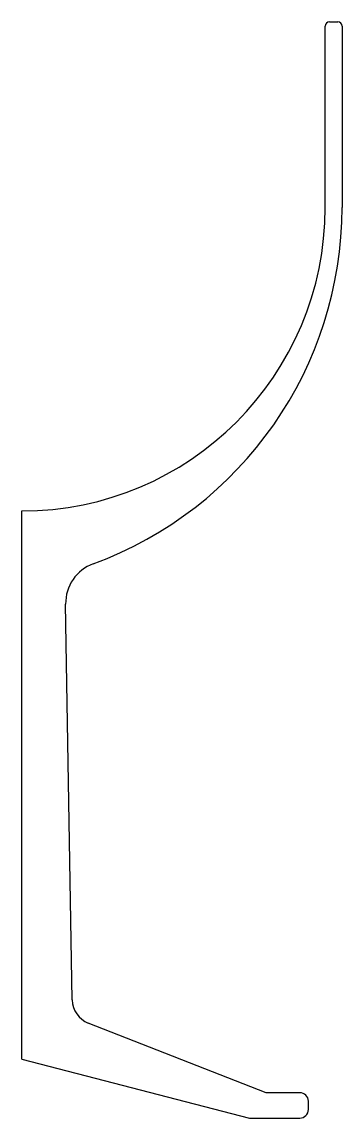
# Model space of a CAD drawing. Header units: millimetres. Extents: x 499 to 537, y 119 to 249.
import ezdxf

# ---------------------------------------------------------------- set-up
doc = ezdxf.new("R2010")
doc.units = ezdxf.units.MM

msp = doc.modelspace()

# ---------------------------------------------------------------- linework, layer by layer
for p, q in [((535.64, 248.68), (536.64, 248.68)), ((535.14, 226.68), (535.14, 248.18)), ((537.14, 248.18), (537.14, 226.68)), ((499.14, 125.68), (499.14, 190.68)), ((505.11, 132.69), (504.33, 179.64)), ((528.14, 121.68), (507.01, 129.95)), ((499.14, 125.68), (526.14, 118.68)), ((532.14, 121.68), (528.14, 121.68)), ((533.14, 119.68), (533.14, 120.68)), ((526.14, 118.68), (532.14, 118.68))]:
    msp.add_line(p, q)
for centre, radius, start, end in [((535.64, 248.18), 0.5, 90, 180), ((536.64, 248.18), 0.5, 0, 90), ((499.14, 226.68), 36, 270, 0), ((492.14, 226.68), 45, 290.1003, 0), ((509.33, 179.72), 5, 110.1003, 180.9548), ((508.11, 132.74), 3, 180.9548, 248.6294), ((532.14, 120.68), 1, 0, 90), ((532.14, 119.68), 1, 270, 0)]:
    msp.add_arc(centre, radius, start, end)

doc.saveas('drawing.dxf')
